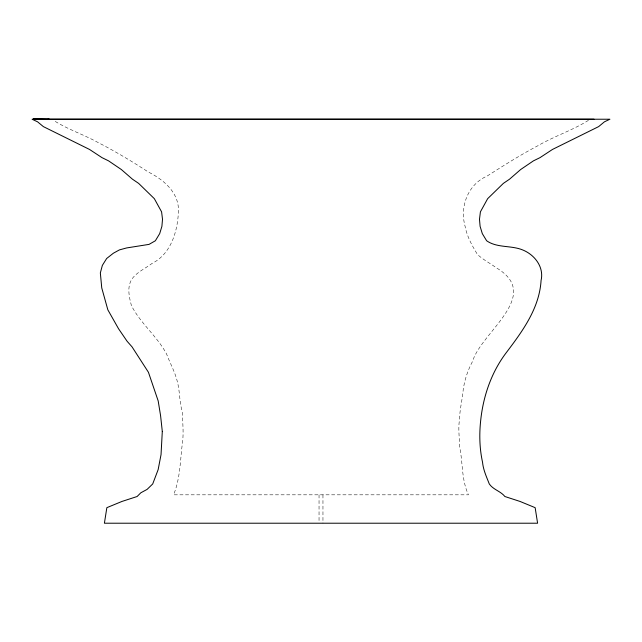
<?xml version="1.0" encoding="UTF-8"?>
<svg xmlns="http://www.w3.org/2000/svg" width="642" height="642" viewBox="0 0 642 642"><rect width="100%" height="100%" fill="white"/><g stroke="black" fill="none" stroke-linecap="round" stroke-linejoin="round"><path stroke-width="0.48" stroke-dasharray="3.21 2.41" d="M588.457 120.343C572.399 130.43 553.982 136.281 537.571 145.911C520.269 154.995 503.785 165.508 487.182 176.02C467.753 184.455 459.536 206.82 465.153 226.562C467.071 236.77 472.151 245.701 477.447 254.457C483.137 259.745 490.111 263.228 496.322 267.818C542.931 295.328 481.307 331.794 472.528 361.47C467.793 370.193 464.664 379.807 463.219 389.622C462.384 399.693 459.672 409.419 459.552 419.483C457.979 428.326 459.544 437.258 459.487 446.158C463.034 462.384 461.269 479.454 468.451 494.822L173.549 494.822C180.554 477.993 180.121 459.495 182.593 441.712C183.74 431.713 182.561 421.81 182.296 411.819C179.375 402.117 179.945 391.797 177.417 381.958C175.138 372.143 170.098 363.452 166.623 354.095C157.226 336.304 140.598 323.592 131.433 305.608C128.962 296.227 126.362 285.184 133.456 277.079C138.688 271.261 145.894 268.083 152.05 263.437C170.933 254.047 177.649 231.345 178.412 211.627C179.335 192.728 163.654 179.672 148.238 171.96C131.827 161.319 115.231 151.287 97.833 142.404C83.404 134.403 67.394 129.291 53.543 120.343M322.958 494.822L322.958 523.214M319.042 494.822L319.042 521.256"/><path stroke-width="0.96" d="M47.981 119.203L594.019 119.203M162.298 431.456L161.038 454.624L158.149 469.623L152.708 483.956L147.098 489.389L140.839 492.783L137.107 496.515L121.948 501.45L106.853 507.661L104.405 523.214L537.595 523.214L535.147 507.661L520.052 501.45L504.893 496.515C500.616 491.106 493.297 489.782 489.292 483.956C486.532 476.886 483.257 469.896 482.543 462.232C479.718 449.384 479.213 435.966 480.449 422.877C482.688 397.904 490.753 373.395 505.832 353.244C522.139 331.689 539.4 308.569 541.07 280.466C544.223 267.08 534.625 254.697 522.596 249.907C510.992 245.172 497.141 248.133 486.636 240.766L482.319 233.648L480.104 226.369L479.486 219.259L480.409 211.852L487.663 198.667L503.368 183.379L509.563 179.174L520.662 169.52L533.47 160.837L540.002 157.643L552.497 149.434L598.633 126.618L604.435 121.82L609.9 119.227L32.1 119.227L37.565 121.82L43.367 126.618L89.503 149.434L101.998 157.643L108.53 160.837L121.338 169.52L132.437 179.174L138.632 183.379L154.337 198.667L161.591 211.852L162.514 219.259L161.896 226.369L159.681 233.648L155.364 240.766L149.064 244.377L126.626 247.94L119.404 249.907L113.353 253.229L106.66 258.501L102.359 265.379L100.345 272.922L101.749 287.913L107.84 309.813L118.545 328.744L127.1 341.263L132.035 346.849L148.438 372.28L158.181 400.921L160.588 415.703L162.298 431.456M49.137 119.203L33.328 119.227L33.328 118.786L49.137 119.203"/></g></svg>
